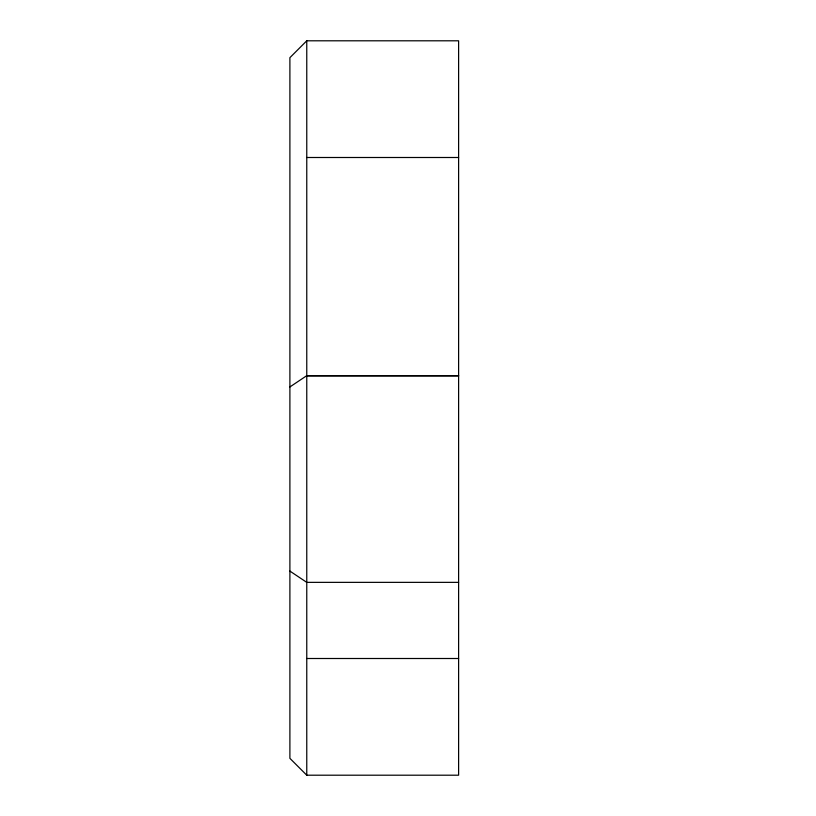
<?xml version="1.0" encoding="UTF-8"?>
<svg xmlns="http://www.w3.org/2000/svg" width="816" height="816" viewBox="0 0 816 816"><rect width="100%" height="100%" fill="white"/><g stroke="black" fill="none" stroke-linecap="round" stroke-linejoin="round"><path stroke-width="1.22" d="M306.765 40.8L289.894 57.671L289.894 758.329L306.765 775.2L458.612 775.2L458.612 40.8L306.765 40.8L306.765 775.2M289.894 386.947L306.765 375.666L458.612 375.666M306.765 157.498L458.612 157.498M306.765 375.901L458.612 375.901M458.612 582.359L306.765 582.359L289.894 571.088M306.765 658.502L458.612 658.502"/></g></svg>
